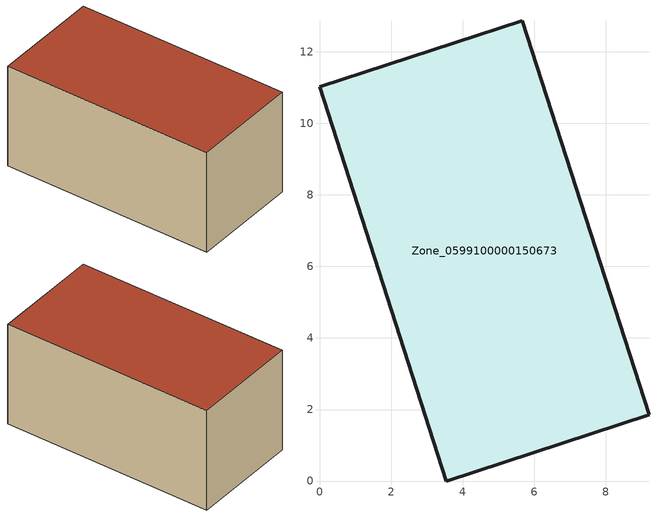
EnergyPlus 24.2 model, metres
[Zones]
Zone_0599100000150673
 floor ground (C_G): 9.21,1.85 3.55,0 0,11.03 5.67,12.87 z3.97
 wall outside (C_F): 9.21,1.85 5.67,12.87 0,11.03 3.55,0 9.21,1.85 z3.97:9.7
 roof outside (C_R): 3.55,0 9.21,1.85 5.67,12.87 0,11.03 z9.7
[BUILDING]
Pand.0599100000150673: North Axis=0; Terrain=City; Loads Convergence Tolerance Value=0.04; Temperature Convergence Tolerance Value=0.4; Solar Distribution=FullExterior; Maximum Number of Warmup Days=25; Minimum Number of Warmup Days=1
[Site:Location]
Rotterdam.The.Hague.AP_ZH_NLD Design_Conditions: Latitude=51.96; Longitude=4.45; Time Zone=1; Elevation=-4.5
[SITE:GROUNDTEMPERATURE:BUILDINGSURFACE]
18, 18, 18, 18, 18, 18, 18, 18, 18, 18, 18, 18
[MATERIAL] Thermal Absorptance=0.9; Solar Absorptance=0.7; Visible Absorptance=0.7
Name | Roughness | Thickness | Conductivity | Density | Specific Heat
G.TI.1946-1964 | MediumSmooth | 0.15 | 1 | 540 | 1210
F.TI.1946-1964 | Rough | 0.3 | 0.857143 | 1920 | 840
R.TI.1946-1964 | MediumRough | 0.2 | 0.277778 | 1500 | 1000
[CONSTRUCTION]
C_G: G.TI.1946-1964
C_F: F.TI.1946-1964
C_R: R.TI.1946-1964
[ZONE]
Zone_0599100000150673: Type=1; Multiplier=1; Ceiling Height=Autocalculate; Volume=Autocalculate; Floor Area=autocalculate; Part of Total Floor Area=Yes
[ZONEINFILTRATION:DESIGNFLOWRATE]
Infil_Zone_0599100000150673: Zone or ZoneList or Space or SpaceList=Zone_0599100000150673; Schedule=AlwaysOn; Design Flow Rate Calculation Method=Flow/Area; Flow Rate per Floor Area=0.003; Constant Term Coefficient=1; Temperature Term Coefficient=0; Velocity Term Coefficient=0; Velocity Squared Term Coefficient=0
[HVACTEMPLATE:ZONE:IDEALLOADSAIRSYSTEM]
Zone_0599100000150673: Maximum Heating Supply Air Temperature=50; Minimum Cooling Supply Air Temperature=13; Maximum Heating Supply Air Humidity Ratio=0.0156; Minimum Cooling Supply Air Humidity Ratio=0.0077; Heating Limit=NoLimit; Cooling Limit=NoLimit; Dehumidification Control Type=ConstantSensibleHeatRatio; Cooling Sensible Heat Ratio=0.7; Dehumidification Setpoint=60; Humidification Control Type=None; Humidification Setpoint=30; Outdoor Air Method=None; Outdoor Air Flow Rate per Person=0.00944; Outdoor Air Flow Rate per Zone Floor Area=0; Outdoor Air Flow Rate per Zone=0; Demand Controlled Ventilation Type=None; Outdoor Air Economizer Type=NoEconomizer; Heat Recovery Type=None; Sensible Heat Recovery Effectiveness=0.7; Latent Heat Recovery Effectiveness=0.65
[ZONECONTROL:THERMOSTAT]
ThermostatControl_Zone_0599100000150673: Zone or ZoneList=Zone_0599100000150673; Control Type Schedule=DualSetpointControlType; Control 1=Thermostat_Zone_0599100000150673; Temperature Difference Between Cutout And Setpoint=0
[THERMOSTATSETPOINT:DUALSETPOINT]
Thermostat_Zone_0599100000150673: Heating Setpoint Temperature Schedule=HeatingSetpoint_Zone_0599100000150673; Cooling Setpoint Temperature Schedule=CoolingSetpoint_Zone_0599100000150673
[SCHEDULE:COMPACT]
HeatingSetpoint_Zone_0599100000150673: Through: 12/31, For: AllDays, Until: 24:00, 21
CoolingSetpoint_Zone_0599100000150673: Through: 12/31, For: AllDays, Until: 24:00, 24
DualSetpointControlType: Through: 12/31, For: AllDays, Until: 24:00, 4
AlwaysOn: Through: 12/31, For: AllDays, Until: 24:00, 1
